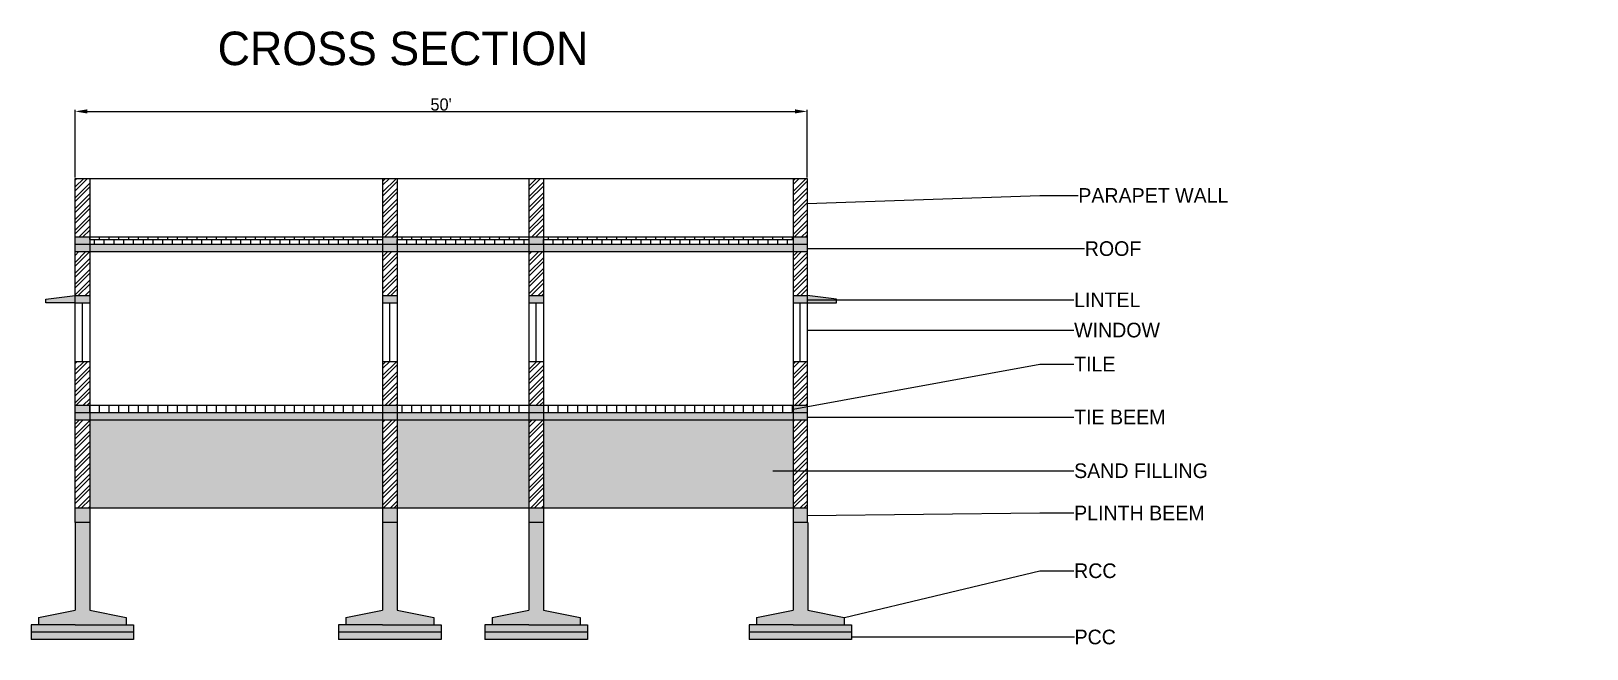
# Model space of a CAD drawing. Header units: feet. Extents: x 307 to 1582, y 94 to 600.
import ezdxf
from ezdxf import colors
from ezdxf.entities.mleader import LeaderData, LeaderLine
from ezdxf.math import Vec2, Vec3

# ---------------------------------------------------------------- set-up
doc = ezdxf.new("R2010")
doc.units = ezdxf.units.FT
doc.dimstyles.new('ISO-25', dxfattribs={"dimtxt": 10, "dimasz": 10, "dimexe": 1.25, "dimexo": 0.625, "dimtad": 1, "dimdec": 1, "dimlunit": 4, "dimtxsty": 'Standard', "dimcen": 2.5, "dimadec": 0, "dimazin": 0, "dimtfac": 1, "dimtdec": 1, "dimtmove": 0, "dimatfit": 3, "dimfxl": 1, "dimarcsym": 0})
pattern_1 = [(50, (-10869.13, -498.255), (7.1726018, -0.6275213), [0.75, -8.25]), (355, (-10869.13, -498.255), (-1.3875133, 7.5219213), [0.6, -6.6]), (100.451444, (-10868.532, -498.307), (5.7850885, 6.8944), [0.637402, -7.011421]), (46.1842, (-10869.13, -496.255), (10.672413, -1.655193), [1.125, -12.375]), (96.63564, (-10868.241, -496.393), (9.3466195, 9.741186), [0.956103, -10.517138]), (351.18416, (-10869.13, -496.255), (9.346619, 9.741186), [0.9, -9.9]), (21, (-10868.13, -496.755), (5.9690705, -4.026189), [0.75, -8.25]), (326, (-10868.13, -496.755), (2.4331533, 7.2515005), [0.6, -6.6]), (71.451445, (-10867.6325, -497.0904), (8.4022238, 3.2253115), [0.637402, -7.011421]), (37.5, (-10869.13, -498.255), (0.12159855, 3.32893854), [0, -6.52, 0, -6.7, 0, -6.625]), (7.5, (-10869.13, -498.255), (2.6306954, 3.9441171), [0, -3.82, 0, -6.37, 0, -2.525]), (327.5, (-10871.36, -498.255), (5.33822436, -0.2255487), [0, -2.5, 0, -7.8, 0, -10.35]), (317.5, (-10872.36, -498.255), (5.8318617, 1.0010498), [0, -3.25, 0, -5.18, 0, -7.35])]

# ---------------------------------------------------------------- blocks, each defined once
blk = doc.blocks.new('*D1')
at = {"color": 0, "lineweight": -2, "transparency": 16777216}
for p, q in [((342.9, 480.4), (342.9, 535.9)), ((942.9, 480.4), (942.9, 535.9)), ((352.9, 534.6), (932.9, 534.6))]:
    blk.add_line(p, q, dxfattribs=at)
at = {"color": 0, "transparency": 16777216}
for points in [[(352.9, 536.3), (352.9, 532.9), (342.9, 534.6)], [(932.9, 536.3), (932.9, 532.9), (942.9, 534.6)]]:
    blk.add_solid(points, dxfattribs=at)
at = {"layer": 'Defpoints', "color": 0, "transparency": 16777216}
for p in [(942.9, 534.6), (342.9, 479.7), (942.9, 479.7)]:
    blk.add_point(p, dxfattribs=at)
at = {"color": 0, "transparency": 16777216, "insert": (642.9, 540.2), "char_height": 10, "attachment_point": 5}
blk.add_mtext("50'", dxfattribs=at)

msp = doc.modelspace()

# ---------------------------------------------------------------- hatches: boundary and pattern name
at = {"layer": 'Defpoints'}
h = msp.add_hatch(dxfattribs=at)
h.set_pattern_fill('STEEL', color=256, scale=50)
h.set_pattern_definition([(45, (-10869.13, -498.255), (-4.4194174, 4.4194174), []), (45, (-10869.13, -495.13), (-4.4194174, 4.4194174), [])])
h.paths.add_polyline_path([(354.87, 329.75), (342.87, 329.75), (342.87, 293.75), (354.87, 293.75)])
h.paths.add_polyline_path([(354.87, 419.75), (342.87, 419.75), (342.87, 383.75), (354.87, 383.75)])
h.paths.add_polyline_path([(354.87, 479.75), (342.87, 479.75), (342.87, 431.75), (354.87, 431.75)])
h.paths.add_polyline_path([(606.87, 479.75), (594.87, 479.75), (594.87, 431.75), (606.87, 431.75)])
h.paths.add_polyline_path([(606.87, 419.75), (594.87, 419.75), (594.87, 383.75), (606.87, 383.75)])
h.paths.add_polyline_path([(606.87, 329.75), (594.87, 329.75), (594.87, 293.75), (606.87, 293.75)])
h.paths.add_polyline_path([(726.87, 329.75), (714.87, 329.75), (714.87, 293.75), (726.87, 293.75)])
h.paths.add_polyline_path([(726.87, 419.75), (714.87, 419.75), (714.87, 383.75), (726.87, 383.75)])
h.paths.add_polyline_path([(726.87, 479.75), (714.87, 479.75), (714.87, 431.75), (726.87, 431.75)])
h.paths.add_polyline_path([(942.87, 479.75), (931.37, 479.75), (931.37, 431.75), (942.87, 431.75)])
h.paths.add_polyline_path([(942.87, 419.75), (931.37, 419.75), (931.37, 383.75), (942.87, 383.75)])
h.paths.add_polyline_path([(942.87, 329.75), (931.37, 329.75), (931.37, 293.75), (942.87, 293.75)])
h.paths.add_polyline_path([(942.87, 281.75), (931.37, 281.75), (931.37, 209.75), (942.87, 209.75)])
h.paths.add_polyline_path([(726.87, 281.75), (714.87, 281.75), (714.87, 209.75), (726.87, 209.75)])
h.paths.add_polyline_path([(606.87, 281.75), (594.87, 281.75), (594.87, 209.75), (606.87, 209.75)])
h.paths.add_polyline_path([(354.87, 281.75), (342.87, 281.75), (342.87, 209.75), (354.87, 209.75)])
h = msp.add_hatch(dxfattribs=at)
h.set_pattern_fill('AR-CONC', color=256)
h.set_pattern_definition(pattern_1)
h.paths.add_polyline_path([(726.87, 431.75), (714.87, 431.75), (714.87, 425.75), (726.87, 425.75)])
h.paths.add_polyline_path([(942.87, 431.75), (931.37, 431.75), (931.37, 425.75), (942.87, 425.75)])
h.paths.add_polyline_path([(606.87, 431.75), (594.87, 431.75), (594.87, 425.75), (606.87, 425.75)])
h.paths.add_polyline_path([(354.87, 431.75), (342.87, 431.75), (342.87, 425.75), (354.87, 425.75)])
h = msp.add_hatch(dxfattribs=at)
h.set_pattern_fill('AR-CONC', color=256)
h.set_pattern_definition(pattern_1)
h.paths.add_polyline_path([(354.87, 425.75), (342.87, 425.75), (342.87, 419.75), (354.87, 419.75)])
h.paths.add_polyline_path([(594.87, 425.75), (354.87, 425.75), (354.87, 419.75), (594.87, 419.75)])
h.paths.add_polyline_path([(606.87, 425.75), (594.87, 425.75), (594.87, 419.75), (606.87, 419.75)])
h.paths.add_polyline_path([(714.87, 425.75), (606.87, 425.75), (606.87, 419.75), (714.87, 419.75)])
h.paths.add_polyline_path([(726.87, 425.75), (714.87, 425.75), (714.87, 419.75), (726.87, 419.75)])
h.paths.add_polyline_path([(931.37, 425.75), (726.87, 425.75), (726.87, 419.75), (931.37, 419.75)])
h.paths.add_polyline_path([(594.87, 287.75), (354.87, 287.75), (354.87, 281.75), (594.87, 281.75)])
h.paths.add_polyline_path([(354.87, 287.75), (342.87, 287.75), (342.87, 281.75), (354.87, 281.75)])
h.paths.add_polyline_path([(606.87, 287.75), (594.87, 287.75), (594.87, 281.75), (606.87, 281.75)])
h.paths.add_polyline_path([(714.87, 287.75), (606.87, 287.75), (606.87, 281.75), (714.87, 281.75)])
h.paths.add_polyline_path([(931.37, 287.75), (726.87, 287.75), (726.87, 281.75), (931.37, 281.75)])
h.paths.add_polyline_path([(726.87, 287.75), (714.87, 287.75), (714.87, 281.75), (726.87, 281.75)])
h.paths.add_polyline_path([(942.87, 287.75), (931.37, 287.75), (931.37, 281.75), (942.87, 281.75)])
h = msp.add_hatch(dxfattribs=at)
h.set_pattern_fill('AR-CONC', color=256)
h.set_pattern_definition(pattern_1)
h.paths.add_polyline_path([(942.87, 425.75), (931.37, 425.75), (931.37, 419.75), (942.87, 419.75)])
h.paths.add_polyline_path([(979.37, 113.75), (943.37, 113.75), (931.37, 113.75), (895.37, 113.75), (895.37, 107.75), (979.37, 107.75)])
h.paths.add_polyline_path([(726.87, 293.75), (714.87, 293.75), (714.87, 287.75), (726.87, 287.75)])
h.paths.add_polyline_path([(942.87, 293.75), (931.37, 293.75), (931.37, 287.75), (942.87, 287.75)])
h.paths.add_polyline_path([(606.87, 293.75), (594.87, 293.75), (594.87, 287.75), (606.87, 287.75)])
h.paths.add_polyline_path([(354.87, 293.75), (342.87, 293.75), (342.87, 287.75), (354.87, 287.75)])
h = msp.add_hatch(dxfattribs=at)
h.set_pattern_fill('AR-B88', color=256)
h.set_pattern_definition([(0, (-10869.13, -498.255), (0, 8), []), (90, (-10869.13, -498.255), (-4, 8), [8, -8])])
h.paths.add_polyline_path([(594.87, 293.75), (354.87, 293.75), (354.87, 287.75), (594.87, 287.75)])
h.paths.add_polyline_path([(714.87, 293.75), (606.87, 293.75), (606.87, 287.75), (714.87, 287.75)])
h.paths.add_polyline_path([(931.37, 293.75), (726.87, 293.75), (726.87, 287.75), (931.37, 287.75)])
h.paths.add_polyline_path([(931.37, 431.75), (726.87, 431.75), (726.87, 425.75), (931.37, 425.75)])
h.paths.add_polyline_path([(714.87, 431.75), (606.87, 431.75), (606.87, 425.75), (714.87, 425.75)])
h.paths.add_polyline_path([(594.87, 431.75), (354.87, 431.75), (354.87, 425.75), (594.87, 425.75)])
h = msp.add_hatch(dxfattribs=at)
h.set_pattern_fill('AR-CONC', color=256)
h.set_pattern_definition(pattern_1)
h.paths.add_polyline_path([(943.37, 125.75), (943.37, 197.75), (931.37, 197.75), (931.37, 125.75), (901.37, 119.75), (901.37, 113.75), (931.37, 113.75), (943.37, 113.75), (973.37, 113.75), (973.37, 119.75)])
h.paths.add_polyline_path([(942.87, 209.75), (931.37, 209.75), (931.37, 197.75), (942.87, 197.75)])
h.paths.add_polyline_path([(726.87, 209.75), (714.87, 209.75), (714.87, 197.75), (726.87, 197.75)])
h.paths.add_polyline_path([(606.87, 209.75), (594.87, 209.75), (594.87, 197.75), (606.87, 197.75)])
h.paths.add_polyline_path([(354.87, 209.75), (342.87, 209.75), (342.87, 197.75), (354.87, 197.75)])
h.paths.add_polyline_path([(390.87, 113.75), (354.87, 113.75), (342.87, 113.75), (306.87, 113.75), (306.87, 107.75), (390.87, 107.75)])
h.paths.add_polyline_path([(642.87, 113.75), (606.87, 113.75), (594.87, 113.75), (558.87, 113.75), (558.87, 107.75), (642.87, 107.75)])
h.paths.add_polyline_path([(762.87, 113.75), (726.87, 113.75), (714.87, 113.75), (678.87, 113.75), (678.87, 107.75), (762.87, 107.75)])
h.paths.add_polyline_path([(606.87, 383.75), (594.87, 383.75), (594.87, 377.75), (606.87, 377.75)])
h.paths.add_polyline_path([(726.87, 383.75), (714.87, 383.75), (714.87, 377.75), (726.87, 377.75)])
h.paths.add_polyline_path([(354.87, 383.75), (342.87, 383.75), (342.87, 377.75), (354.87, 377.75)])
h.paths.add_polyline_path([(942.87, 383.75), (931.37, 383.75), (931.37, 377.75), (942.87, 377.75)])
h.paths.add_polyline_path([(966.87, 380.75), (942.87, 383.75), (942.87, 377.75), (966.87, 377.75)])
h.paths.add_polyline_path([(342.87, 383.75), (318.87, 380.75), (318.87, 377.75), (342.87, 377.75)])
h = msp.add_hatch(dxfattribs=at)
h.set_pattern_fill('AR-SAND', color=256)
h.set_pattern_definition([(37.5, (-10869.13, -498.2549), (-0.06299336, 1.92682377), [0, -1.52, 0, -1.7, 0, -1.625]), (7.5, (-10869.13, -498.255), (1.7697767, 2.82214607), [0, -0.82, 0, -1.37, 0, -0.525]), (327.5, (-10870.36, -498.2549), (3.11414186, 0.00565905), [0, -0.5, 0, -1.8, 0, -2.35]), (317.5, (-10870.36, -498.255), (3.0061266, 0.87767556), [0, -0.25, 0, -1.18, 0, -1.35])])
h.paths.add_polyline_path([(642.87, 107.75), (558.87, 107.75), (558.87, 101.75), (642.87, 101.75)])
h.paths.add_polyline_path([(762.87, 107.75), (678.87, 107.75), (678.87, 101.75), (762.87, 101.75)])
h.paths.add_polyline_path([(979.37, 107.75), (895.37, 107.75), (895.37, 101.75), (979.37, 101.75)])
h.paths.add_polyline_path([(390.87, 107.75), (306.87, 107.75), (306.87, 101.75), (390.87, 101.75)])
h.paths.add_polyline_path([(594.87, 281.75), (354.87, 281.75), (354.87, 209.75), (594.87, 209.75)])
h.paths.add_polyline_path([(714.87, 281.75), (606.87, 281.75), (606.87, 209.75), (714.87, 209.75)])
h.paths.add_polyline_path([(931.37, 281.75), (726.87, 281.75), (726.87, 209.75), (931.37, 209.75)])
h = msp.add_hatch(dxfattribs=at)
h.set_pattern_fill('AR-CONC', color=256)
h.set_pattern_definition(pattern_1)
h.paths.add_polyline_path([(354.87, 125.75), (354.87, 197.75), (342.87, 197.75), (342.87, 125.75), (312.87, 119.75), (312.87, 113.75), (342.87, 113.75), (354.87, 113.75), (384.87, 113.75), (384.87, 119.75)])
h.paths.add_polyline_path([(636.87, 119.75), (606.87, 125.75), (606.87, 197.75), (594.87, 197.75), (594.87, 125.75), (564.87, 119.75), (564.87, 113.75), (594.87, 113.75), (606.87, 113.75), (636.87, 113.75)])
h.paths.add_polyline_path([(756.87, 119.75), (726.87, 125.75), (726.87, 197.75), (714.87, 197.75), (714.87, 125.75), (684.87, 119.75), (684.87, 113.75), (714.87, 113.75), (726.87, 113.75), (756.87, 113.75)])

# ---------------------------------------------------------------- linework, layer by layer
for p, q in [((342.87, 479.75), (942.87, 479.75)), ((342.87, 197.75), (342.87, 479.75)), ((354.87, 479.75), (354.87, 125.75)), ((594.87, 479.75), (594.87, 197.75)), ((606.87, 479.75), (606.87, 125.75)), ((714.87, 479.75), (714.87, 197.75)), ((726.87, 479.75), (726.87, 125.75)), ((931.37, 479.75), (931.37, 125.75)), ((942.87, 479.75), (942.87, 197.75)), ((342.87, 431.75), (942.87, 431.75)), ((342.87, 425.75), (942.87, 425.75)), ((342.87, 419.75), (942.87, 419.75)), ((318.87, 380.75), (342.87, 383.75)), ((342.87, 383.75), (354.87, 383.75)), ((594.87, 383.75), (606.87, 383.75)), ((714.87, 383.75), (726.87, 383.75)), ((931.37, 383.75), (942.87, 383.75)), ((966.87, 380.75), (942.87, 383.75)), ((318.87, 377.75), (318.87, 380.75)), ((342.87, 377.75), (318.87, 377.75)), ((342.87, 377.75), (354.87, 377.75)), ((348.87, 329.75), (348.87, 377.75)), ((594.87, 377.75), (606.87, 377.75)), ((600.87, 329.75), (600.87, 377.75)), ((714.87, 377.75), (726.87, 377.75)), ((720.87, 329.75), (720.87, 377.75)), ((931.37, 377.75), (966.87, 377.75)), ((937.12, 329.75), (937.12, 377.75)), ((966.87, 377.75), (966.87, 380.75)), ((342.87, 329.75), (354.87, 329.75)), ((594.87, 329.75), (606.87, 329.75)), ((714.87, 329.75), (726.87, 329.75)), ((931.37, 329.75), (942.87, 329.75)), ((342.87, 293.75), (942.87, 293.75)), ((342.87, 287.75), (942.87, 287.75)), ((342.87, 281.75), (942.87, 281.75)), ((342.87, 209.75), (942.87, 209.75)), ((354.87, 197.75), (342.87, 197.75)), ((342.87, 197.75), (342.87, 125.75)), ((606.87, 197.75), (594.87, 197.75)), ((594.87, 197.75), (594.87, 125.75)), ((726.87, 197.75), (714.87, 197.75)), ((714.87, 197.75), (714.87, 125.75)), ((943.37, 197.75), (931.37, 197.75)), ((943.37, 197.75), (943.37, 125.75)), ((312.87, 119.75), (342.87, 125.75)), ((312.87, 119.75), (312.87, 113.75)), ((354.87, 125.75), (384.87, 119.75)), ((384.87, 119.75), (384.87, 113.75)), ((564.87, 119.75), (594.87, 125.75)), ((564.87, 119.75), (564.87, 113.75)), ((606.87, 125.75), (636.87, 119.75)), ((636.87, 119.75), (636.87, 113.75)), ((684.87, 119.75), (714.87, 125.75)), ((684.87, 119.75), (684.87, 113.75)), ((726.87, 125.75), (756.87, 119.75)), ((756.87, 119.75), (756.87, 113.75)), ((901.37, 119.75), (931.37, 125.75)), ((901.37, 119.75), (901.37, 113.75)), ((943.37, 125.75), (973.37, 119.75)), ((973.37, 119.75), (973.37, 113.75)), ((342.87, 113.75), (306.87, 113.75)), ((306.87, 113.75), (306.87, 101.75)), ((390.87, 107.75), (306.87, 107.75)), ((342.87, 113.75), (354.87, 113.75)), ((354.87, 113.75), (354.87, 113.75)), ((354.87, 113.75), (390.87, 113.75)), ((390.87, 113.75), (390.87, 101.75)), ((594.87, 113.75), (558.87, 113.75)), ((558.87, 113.75), (558.87, 101.75)), ((642.87, 107.75), (558.87, 107.75)), ((594.87, 113.75), (606.87, 113.75)), ((606.87, 113.75), (606.87, 113.75)), ((606.87, 113.75), (642.87, 113.75)), ((642.87, 113.75), (642.87, 101.75)), ((714.87, 113.75), (678.87, 113.75)), ((678.87, 113.75), (678.87, 101.75)), ((762.87, 107.75), (678.87, 107.75)), ((714.87, 113.75), (726.87, 113.75)), ((726.87, 113.75), (726.87, 113.75)), ((726.87, 113.75), (762.87, 113.75)), ((762.87, 113.75), (762.87, 101.75)), ((931.37, 113.75), (895.37, 113.75)), ((895.37, 113.75), (895.37, 101.75)), ((979.37, 107.75), (895.37, 107.75)), ((931.37, 113.75), (943.37, 113.75)), ((943.37, 113.75), (943.37, 113.75)), ((943.37, 113.75), (979.37, 113.75)), ((979.37, 113.75), (979.37, 101.75)), ((390.87, 101.75), (306.87, 101.75)), ((642.87, 101.75), (558.87, 101.75)), ((762.87, 101.75), (678.87, 101.75)), ((979.37, 101.75), (895.37, 101.75))]:
    msp.add_line(p, q, dxfattribs=at)

# ---------------------------------------------------------------- texts
at = {"insert": (459.75, 600), "char_height": 27.4501, "attachment_point": 1}
msp.add_mtext_dynamic_manual_height_columns('CROSS SECTION ', width=530.7449, gutter_width=137.25, heights=[0], dxfattribs=at)

# ---------------------------------------------------------------- dimensions: what is measured, and where the dimension line sits
dim = msp.add_linear_dim(base=(942.87, 534.61), p1=(342.87, 479.75), p2=(942.87, 479.75), dimstyle='ISO-25')
dim.commit()
dim.dimension.update_dxf_attribs({"geometry": '*D1', "text_midpoint": (642.87, 540.24)})

# ---------------------------------------------------------------- leaders
ml = msp.add_multileader_mtext('Standard')
ml.set_content('PARAPET WALL', color=256)
ml.set_leader_properties()
ml.build(insert=Vec2(0, 0))
ml.multileader.update_dxf_attribs({"text_right_attachment_type": 6, "dogleg_length": 0.36, "arrow_head_size": 0.18})
ctx = ml.context
ctx.base_point, ctx.char_height, ctx.arrow_head_size, ctx.landing_gap_size, ctx.plane_origin = Vec3(1165.1, 465.72), 12, 0.18, 0.09, Vec3(942.87, 458.99)
ctx.right_attachment = 6
notes = []
notes.append((ctx, [(0, (1, 1, 0), (1133.66, 465.72), (1, 0), 31.44, [(0, [(942.87, 458.99)], 0, [])])]))
ctx.mtext.insert, ctx.mtext.width, ctx.mtext.flow_direction = Vec3(1165.19, 471.72), 416.8516, 5
ml = msp.add_multileader_mtext('Standard')
ml.set_content('ROOF ', color=256)
ml.set_leader_properties()
ml.build(insert=Vec2(0, 0))
ml.multileader.update_dxf_attribs({"text_right_attachment_type": 6, "dogleg_length": 0.36, "arrow_head_size": 0.18})
ctx = ml.context
ctx.base_point, ctx.char_height, ctx.arrow_head_size, ctx.landing_gap_size, ctx.plane_origin = Vec3(1170.39, 422.17), 12, 0.18, 0.09, Vec3(942.87, 422.17)
ctx.right_attachment = 6
notes.append((ctx, [(0, (1, 1, 0), (1133.66, 422.17), (1, 0), 36.73, [(0, [(942.87, 422.17)], 0, [])])]))
ctx.mtext.insert, ctx.mtext.width, ctx.mtext.flow_direction = Vec3(1170.48, 428.17), 226.686, 5
ml = msp.add_multileader_mtext('Standard')
ml.set_content('LINTEL', color=256)
ml.set_leader_properties()
ml.build(insert=Vec2(0, 0))
ml.multileader.update_dxf_attribs({"text_right_attachment_type": 6, "dogleg_length": 0.36, "arrow_head_size": 0.18})
ctx = ml.context
ctx.base_point, ctx.char_height, ctx.arrow_head_size, ctx.landing_gap_size, ctx.plane_origin = Vec3(1161.66, 380.18), 12, 0.18, 0.09, Vec3(942.87, 380.18)
ctx.right_attachment = 6
notes.append((ctx, [(0, (1, 1, 0), (1133.66, 380.18), (1, 0), 28, [(0, [(942.87, 380.18)], 0, [])])]))
ctx.mtext.insert, ctx.mtext.flow_direction = Vec3(1161.75, 386.18), 5
ml = msp.add_multileader_mtext('Standard')
ml.set_content('WINDOW', color=256)
ml.set_leader_properties()
ml.build(insert=Vec2(0, 0))
ml.multileader.update_dxf_attribs({"text_right_attachment_type": 6, "dogleg_length": 0.36, "arrow_head_size": 0.18})
ctx = ml.context
ctx.base_point, ctx.char_height, ctx.arrow_head_size, ctx.landing_gap_size, ctx.plane_origin = Vec3(1161.66, 355.41), 12, 0.18, 0.09, Vec3(942.87, 355.41)
ctx.right_attachment = 6
notes.append((ctx, [(0, (1, 1, 0), (1133.66, 355.41), (1, 0), 28, [(0, [(942.87, 355.41)], 0, [])])]))
ctx.mtext.insert, ctx.mtext.flow_direction = Vec3(1161.75, 361.41), 5
ml = msp.add_multileader_mtext('Standard')
ml.set_content('TILE', color=256)
ml.set_leader_properties()
ml.build(insert=Vec2(0, 0))
ml.multileader.update_dxf_attribs({"text_right_attachment_type": 6, "dogleg_length": 0.36, "arrow_head_size": 0.18})
ctx = ml.context
ctx.base_point, ctx.char_height, ctx.arrow_head_size, ctx.landing_gap_size, ctx.plane_origin = Vec3(1161.66, 327.47), 12, 0.18, 0.09, Vec3(931.37, 290.61)
ctx.right_attachment = 6
notes.append((ctx, [(0, (1, 1, 0), (1133.66, 327.47), (1, 0), 28, [(0, [(931.37, 290.61)], 0, [])])]))
ctx.mtext.insert, ctx.mtext.width, ctx.mtext.flow_direction = Vec3(1161.75, 333.47), 15.7345, 5
ml = msp.add_multileader_mtext('Standard')
ml.set_content('TIE BEEM', color=256)
ml.set_leader_properties()
ml.build(insert=Vec2(0, 0))
ml.multileader.update_dxf_attribs({"text_right_attachment_type": 6, "dogleg_length": 0.36, "arrow_head_size": 0.18})
ctx = ml.context
ctx.base_point, ctx.char_height, ctx.arrow_head_size, ctx.landing_gap_size, ctx.plane_origin = Vec3(1161.66, 284.07), 12, 0.18, 0.09, Vec3(942.87, 284.07)
ctx.right_attachment = 6
notes.append((ctx, [(0, (1, 1, 0), (1133.66, 284.07), (1, 0), 28, [(0, [(942.87, 284.07)], 0, [])])]))
ctx.mtext.insert, ctx.mtext.width, ctx.mtext.flow_direction = Vec3(1161.75, 290.07), 93.8669, 5
ml = msp.add_multileader_mtext('Standard')
ml.set_content('SAND FILLING', color=256)
ml.set_leader_properties()
ml.build(insert=Vec2(0, 0))
ml.multileader.update_dxf_attribs({"text_right_attachment_type": 6, "dogleg_length": 0.36, "arrow_head_size": 0.18})
ctx = ml.context
ctx.base_point, ctx.char_height, ctx.arrow_head_size, ctx.landing_gap_size, ctx.plane_origin = Vec3(1161.66, 240.09), 12, 0.18, 0.09, Vec3(914.61, 240.09)
ctx.right_attachment = 6
notes.append((ctx, [(0, (1, 1, 0), (1133.66, 240.09), (1, 0), 28, [(0, [(914.61, 240.09)], 0, [])])]))
ctx.mtext.insert, ctx.mtext.width, ctx.mtext.flow_direction = Vec3(1161.75, 246.09), 219.2334, 5
ml = msp.add_multileader_mtext('Standard')
ml.set_content('PLINTH BEEM', color=256)
ml.set_leader_properties()
ml.build(insert=Vec2(0, 0))
ml.multileader.update_dxf_attribs({"text_right_attachment_type": 6, "dogleg_length": 0.36, "arrow_head_size": 0.18})
ctx = ml.context
ctx.base_point, ctx.char_height, ctx.arrow_head_size, ctx.landing_gap_size, ctx.plane_origin = Vec3(1161.66, 205.47), 12, 0.18, 0.09, Vec3(942.87, 203.34)
ctx.right_attachment = 6
notes.append((ctx, [(0, (1, 1, 0), (1133.66, 205.47), (1, 0), 28, [(0, [(942.87, 203.34)], 0, [])])]))
ctx.mtext.insert, ctx.mtext.width, ctx.mtext.flow_direction = Vec3(1161.75, 211.47), 171.417, 5
ml = msp.add_multileader_mtext('Standard')
ml.set_content('RCC', color=256)
ml.set_leader_properties()
ml.build(insert=Vec2(0, 0))
ml.multileader.update_dxf_attribs({"text_right_attachment_type": 6, "dogleg_length": 0.36, "arrow_head_size": 0.18})
ctx = ml.context
ctx.base_point, ctx.char_height, ctx.arrow_head_size, ctx.landing_gap_size, ctx.plane_origin = Vec3(1161.66, 158.13), 12, 0.18, 0.09, Vec3(973.37, 119.75)
ctx.right_attachment = 6
notes.append((ctx, [(0, (1, 1, 0), (1133.66, 158.13), (1, 0), 28, [(0, [(973.37, 119.75)], 0, [])])]))
ctx.mtext.insert, ctx.mtext.flow_direction = Vec3(1161.75, 164.13), 5
ml = msp.add_multileader_mtext('Standard')
ml.set_content('PCC', color=256)
ml.set_leader_properties()
ml.build(insert=Vec2(0, 0))
ml.multileader.update_dxf_attribs({"text_right_attachment_type": 6, "dogleg_length": 0.36, "arrow_head_size": 0.18})
ctx = ml.context
ctx.base_point, ctx.char_height, ctx.arrow_head_size, ctx.landing_gap_size, ctx.plane_origin = Vec3(1162.02, 103.84), 12, 0.18, 0.09, Vec3(979.37, 103.84)
ctx.right_attachment = 6
notes.append((ctx, [(0, (1, 1, 0), (1161.66, 103.84), (1, 0), 0.36, [(0, [(979.37, 103.84)], 0, [])])]))
ctx.mtext.insert, ctx.mtext.flow_direction = Vec3(1162.11, 109.84), 5
for ctx, leaders in notes:
    for number, flags, end, landing, length, lines in leaders:
        leader = LeaderData()
        leader.index, (leader.has_last_leader_line, leader.has_dogleg_vector, leader.attachment_direction) = number, flags
        leader.last_leader_point, leader.dogleg_vector, leader.dogleg_length = Vec3(end), Vec3(landing), length
        for number, points, colour, breaks in lines:
            line = LeaderLine()
            line.index, line.vertices, line.color, line.breaks = number, Vec3.list(points), colors.encode_raw_color(colour), breaks
            leader.lines.append(line)
        ctx.leaders.append(leader)

doc.saveas('drawing.dxf')
